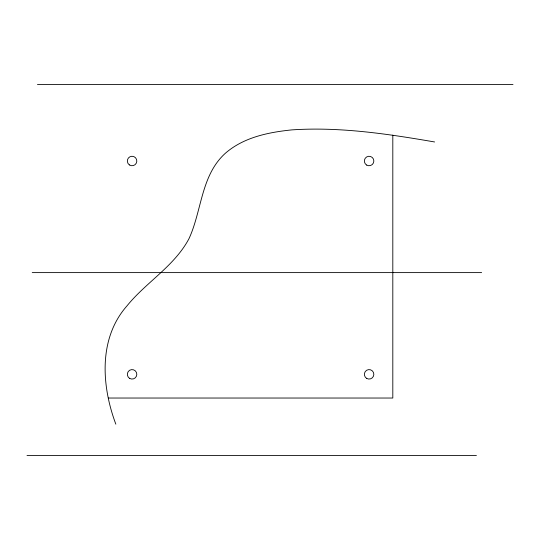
<?xml version="1.0" encoding="UTF-8"?>
<svg xmlns="http://www.w3.org/2000/svg" width="540" height="540" viewBox="0 0 540 540"><rect width="100%" height="100%" fill="white"/><g stroke="black" fill="none" stroke-linecap="round" stroke-linejoin="round"><path stroke-width="0.81" d="M37.449 84.483L513 84.483M32.225 272.612L481.646 272.612M108.371 398.034L392.81 398.034L392.81 135.128M27 455.517L476.422 455.517M434.612 141.966C387.545 133.866 339.775 126.691 291.884 129.883C268.461 132.28 243.911 137.261 225.578 153.07C200.907 175.088 202.001 210.485 189 238.646C174.413 266.186 146.165 282.143 126.941 305.93C98.26 338.452 101.52 386.033 115.837 424.163M366.734 165.112A4.739 4.739 0 0 0 373.842 161.001A4.739 4.739 0 0 0 366.734 156.897A4.739 4.739 0 0 0 366.734 165.112M129.418 164.93A4.739 4.739 0 0 0 136.802 161.345A4.739 4.739 0 0 0 130.005 156.742A4.739 4.739 0 0 0 129.418 164.93M366.734 378.432A4.739 4.739 0 0 0 373.842 374.328A4.739 4.739 0 0 0 366.734 370.224A4.739 4.739 0 0 0 366.734 378.432M129.708 378.432A4.739 4.739 0 0 0 136.816 374.328A4.739 4.739 0 0 0 129.708 370.224A4.739 4.739 0 0 0 129.708 378.432"/></g></svg>
